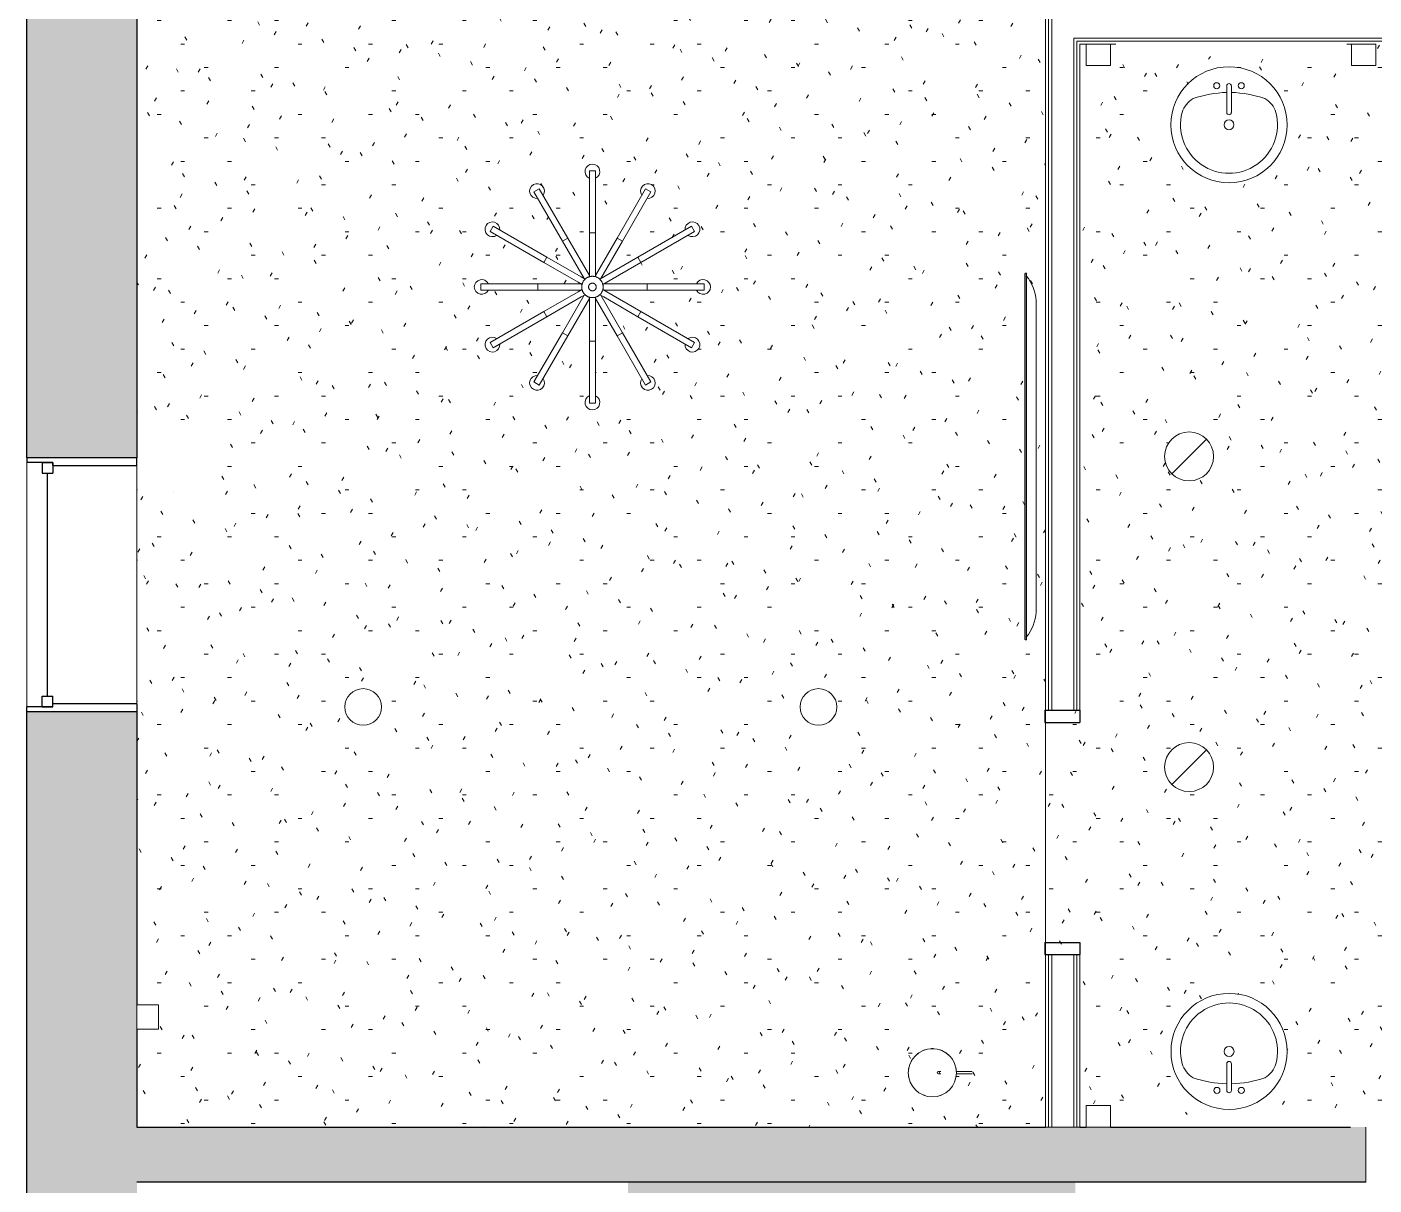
# Model space of a CAD drawing. Header units: inches. Extents: x -1041 to 1507, y -3558 to 870.
# Drawn here: x -1035.1 to -814.7, y -793.4 to -603.9 of the extents above; entities that cross this region are included whole.
import ezdxf

# ---------------------------------------------------------------- set-up
doc = ezdxf.new("R2010")
doc.units = ezdxf.units.IN
doc.header["$MEASUREMENT"] = 0
for name, color, linetype, lineweight in [('A-CLNG', 13, 'Continuous', 18), ('A-CLNG-PATT', 13, 'Continuous', 18), ('A-DOOR', 31, 'Continuous', 18), ('A-DOOR-FRAM', 31, 'Continuous', 30), ('A-GLAZ', 151, 'Continuous', 18), ('A-WALL', 113, 'Continuous', 18), ('A-WALL-PATT', 111, 'Continuous', 18), ('E-LITE-EQPM', 33, 'Continuous', 9), ('I-WALL', 2, 'Continuous', 18), ('P-SANR-FIXT', 6, 'Continuous', 9), ('Q-SPCQ', 91, 'Continuous', 9)]:
    doc.layers.add(name, color=color, linetype=linetype, lineweight=lineweight)
pattern_1 = [(0, (0, 0), (15.36, 3.84), [0.634, -10.886, 0.634, -10.886, -61.44]), (0, (0, 0), (15.36, 3.84), [-23.04, 0.634, -22.406, 0.634, -10.886, -26.88]), (0, (0, 0), (15.36, 3.84), [-57.6, 0.634, -7.046, 0.634, -18.566]), (120, (5.76, 1.92), (-11.005538, 11.38215), [0.634, -10.886, 0.634, -10.886, -61.44]), (120, (5.76, 1.92), (-11.005538, 11.38215), [-23.04, 0.634, -22.406, 0.634, -10.886, -26.88]), (120, (5.76, 1.92), (-11.005538, 11.38215), [-57.6, 0.634, -7.046, 0.634, -18.566]), (240, (7.68, 9.6), (-4.354462, -15.22215), [0.634, -10.886, 0.634, -10.886, -61.44]), (240, (7.68, 9.6), (-4.354462, -15.22215), [-23.04, 0.634, -22.406, 0.634, -10.886, -26.88]), (240, (7.68, 9.6), (-4.354462, -15.22215), [-57.6, 0.634, -7.046, 0.634, -18.566])]

# ---------------------------------------------------------------- blocks, each defined once
blk = doc.blocks.new('Double Hung - medium 5ft 3_51_2_-6826450-1st Floor RCP')
at = {"layer": 'A-GLAZ', "color": 8, "lineweight": 30}
for p, q in [((-20.75, 9), (-20, 9)), ((-20, 4.75), (-20, 9)), ((20, 4.75), (20, 9)), ((20.75, 9), (20, 9)), ((-20, 6.5), (-20, 4.75)), ((-20, 6.5), (-18.25, 6.5)), ((-20, 4.75), (-18.25, 4.75)), ((-20, 4.75), (-19.5, 4.75)), ((-19.5, -9), (-19.5, 4.75)), ((-18.25, 6.5), (-18.25, 4.75)), ((-18.25, 5.625), (18.25, 5.625)), ((18.25, 6.5), (18.25, 4.75)), ((20, 6.5), (18.25, 6.5)), ((20, 4.75), (18.25, 4.75)), ((19.5, 4.75), (20, 4.75)), ((19.5, 4.75), (19.5, -9)), ((20, 6.5), (20, 4.75)), ((-19.5, -9), (-20.75, -9)), ((19.5, -9), (20.75, -9))]:
    blk.add_line(p, q, dxfattribs=at)
blk = doc.blocks.new('Single Flush - D2 3_ X 8_-8252890-1st Floor RCP')
at = {"layer": 'A-DOOR-FRAM'}
for p, q in [((-20, -2.9375), (-20, 2.8125)), ((-20, 2.8125), (-18, 2.8125)), ((-18, -2.9375), (-18, 2.8125)), ((18.000004, -2.9375), (18.000004, 2.8125)), ((18.000004, 2.8125), (20.000004, 2.8125)), ((20.000004, -2.9375), (20.000004, 2.8125)), ((-20, -2.9375), (-18, -2.9375)), ((18.000004, -2.9375), (20.000004, -2.9375))]:
    blk.add_line(p, q, dxfattribs=at)
blk = doc.blocks.new('Sink Vanity-Round - 19_ x 19_-6996918-1st Floor RCP')
at = {"layer": 'P-SANR-FIXT'}
for p, q in [((3.43, -9.73), (3.43, -5.36)), ((4.18, -9.73), (4.18, -5.36))]:
    blk.add_line(p, q, dxfattribs=at)
for centre, radius, start, end in [((3.81, -3.35), 9.5, 90, 270), ((3.81, -3.35), 7.93, 345.3071, 194.6929), ((3.81, -3.35), 9.5, 270, 90), ((3.81, -3.35), 0.812, 0, 180), ((3.81, -3.35), 0.812, 180, 0), ((0.05, -4.11), 4.12, 197.8096, 239.2073), ((3.81, -5.36), 0.375, 0, 180), ((7.56, -4.11), 4.12, 300.7927, 342.1904), ((3.81, 9.17), 17.81, 250.7914, 268.7933), ((3.81, 9.17), 17.81, 271.2067, 289.2086), ((1.81, -9.73), 0.5, 0, 180), ((1.81, -9.73), 0.5, 180, 0), ((3.81, -9.73), 0.375, 180, 0), ((5.81, -9.73), 0.5, 0, 180), ((5.81, -9.73), 0.5, 180, 0)]:
    blk.add_arc(centre, radius, start, end, dxfattribs=at)
blk = doc.blocks.new('A-Flat_Screen_TV - OLED 65B6P 65_-V3-1st Floor RCP')
at = {"layer": 'Q-SPCQ'}
for p, q in [((29.94, 0.06), (-29.94, 0.06)), ((-29.94, 0.06), (-29.94, 0)), ((29.94, 0.06), (29.94, 0)), ((30, 0), (-30, 0)), ((-30, 0), (-30, -0.19)), ((-30, -0.19), (-29.94, -0.19)), ((-29.94, -0.19), (-29.56, -0.19)), ((-29.56, -0.19), (29.56, -0.19)), ((-25.5, -1.81), (25.5, -1.81)), ((29.56, -0.19), (29.94, -0.19)), ((29.94, -0.19), (30, -0.19)), ((30, 0), (30, -0.19))]:
    blk.add_line(p, q, dxfattribs=at)
for centre, start, end in [((-24.9, 5.58), 231.0344, 265.3628), ((24.9, 5.58), 274.6372, 308.9656)]:
    blk.add_arc(centre, 7.41, start, end, dxfattribs=at)
blk = doc.blocks.new('Lighting_Outside_Platek_flamingo-floor - 3050316_9W_LED_3000K_H1900mm_Floor-7814578-1st Floor RCP')
at = {"layer": 'E-LITE-EQPM'}
for p, q in [((10, 0.21), (10.41, 0.21)), ((12.92, 0.21), (15.52, 0.21)), ((10.41, -0.18), (10, -0.18)), ((15.52, -0.18), (12.93, -0.18))]:
    blk.add_line(p, q, dxfattribs=at)
for centre, radius, start, end in [((9.02, 0), 3.94, 0, 180), ((9.02, 0.01), 3.94, 125.4689, 132.7325), ((9.02, 0.01), 3.94, 107.1507, 114.7247), ((9.02, 0.01), 3.94, 90, 94.3998), ((9.02, 0.01), 3.94, 85.6002, 90), ((9.02, 0.01), 3.94, 65.2753, 72.8493), ((9.02, 0.01), 3.94, 47.2675, 54.5311), ((9.02, 0), 3.94, 180, 0), ((9.02, 0.01), 3.94, 167.8603, 173.5481), ((9.02, 0.01), 3.94, 147.2985, 151.6983), ((10, 0.01), 0.197, 0, 180), ((10, 0.01), 0.197, 180, 0), ((9.02, 0.01), 3.94, 28.3017, 32.7015), ((9.02, 0.01), 3.94, 6.4519, 12.1397), ((9.02, 0.01), 3.94, 186.839, 191.9063), ((9.02, 0.01), 3.94, 348.0937, 353.161), ((9.02, 0.01), 3.94, 228.6865, 232.178), ((9.02, 0.01), 3.94, 248.0156, 251.1967), ((9.02, 0.01), 3.94, 288.8033, 291.9844), ((9.02, 0.01), 3.94, 307.822, 311.3135)]:
    blk.add_arc(centre, radius, start, end, dxfattribs=at)
blk = doc.blocks.new('Iron_Chandelier_2145 - Hotel Room Chandelier-7349430-1st Floor RCP')
at = {"layer": 'E-LITE-EQPM'}
for p, q in [((-0.5, 19.02), (-0.5, 8.88)), ((0.5, 19.02), (-0.5, 19.02)), ((0.5, 8.88), (0.5, 19.02)), ((-8.69, 16.05), (-9.56, 15.55)), ((-9.56, 15.55), (-4.9, 7.49)), ((-4.04, 7.99), (-8.69, 16.05)), ((8.69, 16.05), (4.04, 7.99)), ((4.9, 7.49), (9.56, 15.55)), ((8.69, 16.05), (9.56, 15.55)), ((-16.72, 9.08), (-16.22, 9.94)), ((-16.72, 9.08), (-7.94, 4)), ((-7.44, 4.87), (-16.22, 9.94)), ((-0.5, 8.88), (-0.5, 2.41)), ((0.5, 8.88), (-0.5, 8.88)), ((0.5, 2.41), (0.5, 8.88)), ((16.22, 9.94), (7.44, 4.87)), ((7.94, 4), (16.72, 9.08)), ((16.22, 9.94), (16.72, 9.08)), ((-4.04, 7.99), (-4.9, 7.49)), ((-4.9, 7.49), (-1.36, 1.36)), ((-0.5, 1.86), (-4.04, 7.99)), ((4.04, 7.99), (0.5, 1.86)), ((1.36, 1.36), (4.9, 7.49)), ((4.04, 7.99), (4.9, 7.49)), ((-7.94, 4), (-7.44, 4.87)), ((-1.84, 1.64), (-7.44, 4.87)), ((7.44, 4.87), (1.84, 1.64)), ((7.44, 4.87), (7.94, 4)), ((-7.94, 4), (-2.34, 0.77)), ((-0.5, 2.41), (-0.5, 1.66)), ((0.5, 1.67), (0.5, 2.41)), ((2.34, 0.77), (7.94, 4)), ((-8.94, 0.5), (-18.25, 0.5)), ((-18.25, 0.5), (-18.25, -0.5)), ((-1.86, 0.5), (-8.94, 0.5)), ((-8.94, 0.5), (-8.94, -0.5)), ((-2.34, 0.77), (-1.69, 0.4)), ((-1.2, 1.27), (-1.84, 1.64)), ((1.84, 1.64), (1.19, 1.26)), ((1.69, 0.4), (2.34, 0.77)), ((8.94, 0.5), (1.86, 0.5)), ((18.25, 0.5), (8.94, 0.5)), ((8.94, 0.5), (8.94, -0.5)), ((18.25, 0.5), (18.25, -0.5)), ((-18.25, -0.5), (-8.94, -0.5)), ((-8.94, -0.5), (-1.86, -0.5)), ((-2.34, -0.77), (-7.94, -4)), ((-7.44, -4.87), (-1.84, -1.64)), ((-1.36, -1.36), (-4.9, -7.49)), ((-4.04, -7.99), (-0.5, -1.86)), ((-1.69, -0.4), (-2.34, -0.77)), ((-1.84, -1.64), (-1.19, -1.26)), ((-0.5, -1.67), (-0.5, -2.41)), ((0.5, -2.41), (0.5, -1.66)), ((0.5, -1.86), (4.04, -7.99)), ((1.2, -1.27), (1.84, -1.64)), ((4.9, -7.49), (1.36, -1.36)), ((2.34, -0.77), (1.69, -0.4)), ((1.84, -1.64), (7.44, -4.87)), ((1.86, -0.5), (8.94, -0.5)), ((7.94, -4), (2.34, -0.77)), ((8.94, -0.5), (18.25, -0.5)), ((-7.94, -4), (-16.72, -9.08)), ((-7.94, -4), (-7.44, -4.87)), ((-0.5, -2.41), (-0.5, -8.88)), ((0.5, -8.88), (0.5, -2.41)), ((7.44, -4.87), (7.94, -4)), ((16.72, -9.08), (7.94, -4)), ((-16.22, -9.94), (-7.44, -4.87)), ((7.44, -4.87), (16.22, -9.94)), ((-4.9, -7.49), (-9.56, -15.55)), ((-8.69, -16.05), (-4.04, -7.99)), ((-4.04, -7.99), (-4.9, -7.49)), ((4.04, -7.99), (4.9, -7.49)), ((4.04, -7.99), (8.69, -16.05)), ((9.56, -15.55), (4.9, -7.49)), ((-16.72, -9.08), (-16.22, -9.94)), ((-0.5, -8.88), (-0.5, -19.02)), ((0.5, -8.88), (-0.5, -8.88)), ((0.5, -19.02), (0.5, -8.88)), ((16.22, -9.94), (16.72, -9.08)), ((-8.69, -16.05), (-9.56, -15.55)), ((8.69, -16.05), (9.56, -15.55)), ((0.5, -19.02), (-0.5, -19.02))]:
    blk.add_line(p, q, dxfattribs=at)
at = {"layer": 'E-LITE-EQPM', "flags": 128}
for points in [[(-1.75, 0), (-1.75, 0.07), (-1.75, 0.14), (-1.74, 0.21), (-1.73, 0.28), (-1.72, 0.35), (-1.7, 0.42), (-1.68, 0.48), (-1.66, 0.55), (-1.64, 0.62), (-1.61, 0.68), (-1.59, 0.75), (-1.56, 0.81), (-1.52, 0.87), (-1.49, 0.93), (-1.45, 0.99), (-1.41, 1.05), (-1.36, 1.1), (-1.32, 1.16), (-1.27, 1.21), (-1.22, 1.26), (-1.17, 1.31), (-1.12, 1.35), (-1.06, 1.39), (-1.01, 1.44), (-0.95, 1.48), (-0.89, 1.51), (-0.83, 1.55), (-0.76, 1.58), (-0.7, 1.61), (-0.64, 1.63), (-0.57, 1.66), (-0.5, 1.68), (-0.44, 1.7), (-0.37, 1.71), (-0.3, 1.73), (-0.23, 1.74), (-0.16, 1.75), (-0.09, 1.75), (-0.02, 1.75), (0.05, 1.75), (0.12, 1.75), (0.19, 1.74), (0.26, 1.73), (0.33, 1.72), (0.4, 1.71), (0.47, 1.69), (0.53, 1.67), (0.6, 1.65), (0.67, 1.62), (0.73, 1.59), (0.79, 1.56), (0.85, 1.53), (0.92, 1.5), (0.97, 1.46), (1.03, 1.42), (1.09, 1.38), (1.14, 1.33), (1.19, 1.28), (1.24, 1.23), (1.29, 1.18), (1.34, 1.13), (1.38, 1.08), (1.43, 1.02), (1.46, 0.96), (1.5, 0.9), (1.54, 0.84), (1.57, 0.78), (1.6, 0.72), (1.63, 0.65), (1.65, 0.59), (1.67, 0.52), (1.69, 0.45), (1.71, 0.39), (1.72, 0.32), (1.74, 0.25), (1.74, 0.18), (1.75, 0.11), (1.75, 0.04), (1.75, 0)], [(-0.63, 0), (-0.63, 0.03), (-0.63, 0.05), (-0.62, 0.08), (-0.62, 0.1), (-0.62, 0.12), (-0.61, 0.15), (-0.6, 0.17), (-0.6, 0.2), (-0.59, 0.22), (-0.58, 0.24), (-0.57, 0.27), (-0.56, 0.29), (-0.55, 0.31), (-0.53, 0.33), (-0.52, 0.35), (-0.5, 0.38), (-0.49, 0.39), (-0.47, 0.41), (-0.46, 0.43), (-0.44, 0.45), (-0.42, 0.47), (-0.4, 0.48), (-0.38, 0.5), (-0.36, 0.51), (-0.34, 0.53), (-0.32, 0.54), (-0.3, 0.55), (-0.27, 0.57), (-0.25, 0.58), (-0.23, 0.59), (-0.2, 0.59), (-0.18, 0.6), (-0.16, 0.61), (-0.13, 0.61), (-0.11, 0.62), (-0.08, 0.62), (-0.06, 0.63), (-0.03, 0.63), (-0.01, 0.63), (0.02, 0.63), (0.04, 0.63), (0.07, 0.62), (0.09, 0.62), (0.12, 0.62), (0.14, 0.61), (0.17, 0.61), (0.19, 0.6), (0.21, 0.59), (0.24, 0.58), (0.26, 0.57), (0.28, 0.56), (0.31, 0.55), (0.33, 0.54), (0.35, 0.52), (0.37, 0.51), (0.39, 0.49), (0.41, 0.48), (0.43, 0.46), (0.45, 0.44), (0.46, 0.42), (0.48, 0.41), (0.5, 0.39), (0.51, 0.37), (0.52, 0.35), (0.54, 0.32), (0.55, 0.3), (0.56, 0.28), (0.57, 0.26), (0.58, 0.23), (0.59, 0.21), (0.6, 0.19), (0.61, 0.16), (0.61, 0.14), (0.62, 0.11), (0.62, 0.09), (0.62, 0.06), (0.63, 0.04), (0.63, 0.01), (0.63, 0)], [(1.75, 0), (1.75, -0.07), (1.75, -0.14), (1.74, -0.21), (1.73, -0.28), (1.72, -0.35), (1.7, -0.42), (1.68, -0.48), (1.66, -0.55), (1.64, -0.62), (1.61, -0.68), (1.59, -0.75), (1.56, -0.81), (1.52, -0.87), (1.49, -0.93), (1.45, -0.99), (1.41, -1.05), (1.36, -1.1), (1.32, -1.16), (1.27, -1.21), (1.22, -1.26), (1.17, -1.31), (1.12, -1.35), (1.06, -1.39), (1.01, -1.44), (0.95, -1.48), (0.89, -1.51), (0.83, -1.55), (0.76, -1.58), (0.7, -1.61), (0.64, -1.63), (0.57, -1.66), (0.5, -1.68), (0.44, -1.7), (0.37, -1.71), (0.3, -1.73), (0.23, -1.74), (0.16, -1.75), (0.09, -1.75), (0.02, -1.75), (-0.05, -1.75), (-0.12, -1.75), (-0.19, -1.74), (-0.26, -1.73), (-0.33, -1.72), (-0.4, -1.71), (-0.47, -1.69), (-0.53, -1.67), (-0.6, -1.65), (-0.67, -1.62), (-0.73, -1.59), (-0.79, -1.56), (-0.85, -1.53), (-0.92, -1.5), (-0.97, -1.46), (-1.03, -1.42), (-1.09, -1.38), (-1.14, -1.33), (-1.19, -1.28), (-1.24, -1.23), (-1.29, -1.18), (-1.34, -1.13), (-1.38, -1.08), (-1.43, -1.02), (-1.46, -0.96), (-1.5, -0.9), (-1.54, -0.84), (-1.57, -0.78), (-1.6, -0.72), (-1.63, -0.65), (-1.65, -0.59), (-1.67, -0.52), (-1.69, -0.45), (-1.71, -0.39), (-1.72, -0.32), (-1.74, -0.25), (-1.74, -0.18), (-1.75, -0.11), (-1.75, -0.04), (-1.75, 0)], [(0.63, 0), (0.63, -0.03), (0.63, -0.05), (0.62, -0.08), (0.62, -0.1), (0.62, -0.12), (0.61, -0.15), (0.6, -0.17), (0.6, -0.2), (0.59, -0.22), (0.58, -0.24), (0.57, -0.27), (0.56, -0.29), (0.55, -0.31), (0.53, -0.33), (0.52, -0.35), (0.5, -0.38), (0.49, -0.39), (0.47, -0.41), (0.46, -0.43), (0.44, -0.45), (0.42, -0.47), (0.4, -0.48), (0.38, -0.5), (0.36, -0.51), (0.34, -0.53), (0.32, -0.54), (0.3, -0.55), (0.27, -0.57), (0.25, -0.58), (0.23, -0.59), (0.2, -0.59), (0.18, -0.6), (0.16, -0.61), (0.13, -0.61), (0.11, -0.62), (0.08, -0.62), (0.06, -0.63), (0.03, -0.63), (0.01, -0.63), (-0.02, -0.63), (-0.04, -0.63), (-0.07, -0.62), (-0.09, -0.62), (-0.12, -0.62), (-0.14, -0.61), (-0.17, -0.61), (-0.19, -0.6), (-0.21, -0.59), (-0.24, -0.58), (-0.26, -0.57), (-0.28, -0.56), (-0.31, -0.55), (-0.33, -0.54), (-0.35, -0.52), (-0.37, -0.51), (-0.39, -0.49), (-0.41, -0.48), (-0.43, -0.46), (-0.45, -0.44), (-0.46, -0.42), (-0.48, -0.41), (-0.5, -0.39), (-0.51, -0.37), (-0.52, -0.35), (-0.54, -0.32), (-0.55, -0.3), (-0.56, -0.28), (-0.57, -0.26), (-0.58, -0.23), (-0.59, -0.21), (-0.6, -0.19), (-0.61, -0.16), (-0.61, -0.14), (-0.62, -0.11), (-0.62, -0.09), (-0.62, -0.06), (-0.63, -0.04), (-0.63, -0.01), (-0.63, 0)]]:
    blk.add_lwpolyline(points, dxfattribs=at)
at = {"layer": 'E-LITE-EQPM'}
for centre, start, end in [((0, 18.89), 90, 244.637), ((0, 18.89), 295.363, 90), ((-9.06, 15.7), 120, 274.637), ((-9.06, 15.7), 325.363, 120), ((9.06, 15.7), 60, 214.637), ((9.06, 15.7), 265.363, 60), ((-16.36, 9.44), 150, 304.637), ((-16.36, 9.44), 355.363, 150), ((16.36, 9.44), 30, 184.637), ((16.36, 9.44), 235.363, 30), ((-18.12, 0), 25.363, 180), ((-18.12, 0), 180, 334.637), ((18.12, 0), 0, 154.637), ((18.12, 0), 205.363, 0), ((-16.36, -9.44), 55.363, 210), ((16.36, -9.44), 330, 124.637), ((-16.36, -9.44), 210, 4.637), ((16.36, -9.44), 175.363, 330), ((-9.06, -15.7), 85.363, 240), ((-9.06, -15.7), 240, 34.637), ((9.06, -15.7), 145.363, 300), ((9.06, -15.7), 300, 94.637), ((0, -18.89), 115.363, 270), ((0, -18.89), 270, 64.637)]:
    blk.add_arc(centre, 1.21, start, end, dxfattribs=at)
blk = doc.blocks.new('Sconce Light - Sphere - Bedside Sconce-8114773-1st Floor RCP')
at = {"layer": 'E-LITE-EQPM'}
for p, q in [((0, 12.5), (-2, 12.5)), ((-2, 12.5), (-2, 9)), ((2, 12.5), (0, 12.5)), ((2, 12.5), (2, 9)), ((-2, 9), (0, 9)), ((0, 9), (2, 9))]:
    blk.add_line(p, q, dxfattribs=at)
blk = doc.blocks.new('L-Recessed Circular - Downlight - 8_ -  BATHROOM-7346402-1st Floor RCP')
at = {"layer": 'E-LITE-EQPM'}
for q in [(2.83, 2.83), (-2.83, -2.83)]:
    blk.add_line((0, 0), q, dxfattribs=at)
for start, end in [(360, 180), (180, 360)]:
    blk.add_arc((0, 0), 4, start, end, dxfattribs=at)
blk = doc.blocks.new('Sconce Light - Sphere - 60W - 120V-7960182-1st Floor RCP')
at = {"layer": 'E-LITE-EQPM'}
for p, q in [((0, 6.3125), (-2, 6.3125)), ((-2, 6.3125), (-2, 2.8125)), ((2, 6.3125), (0, 6.3125)), ((2, 6.3125), (2, 2.8125)), ((-2, 2.8125), (0, 2.8125)), ((0, 2.8125), (2, 2.8125))]:
    blk.add_line(p, q, dxfattribs=at)
blk = doc.blocks.new('Sconce Light - Sphere - 60W - 120V-7960197-1st Floor RCP')
at = {"layer": 'E-LITE-EQPM'}
for p, q in [((0, 8), (-2, 8)), ((-2, 8), (-2, 4.5)), ((2, 8), (0, 8)), ((2, 8), (2, 4.5)), ((-2, 4.5), (0, 4.5)), ((0, 4.5), (2, 4.5))]:
    blk.add_line(p, q, dxfattribs=at)

msp = doc.modelspace()

# ---------------------------------------------------------------- hatches: boundary and pattern name
at = {"layer": 'A-CLNG-PATT'}
h = msp.add_hatch(dxfattribs=at)
h.set_pattern_fill('FP_3', color=256, style=0, pattern_type=2)
h.set_pattern_definition(pattern_1)
h.paths.add_polyline_path([(-868.44, -783.93), (-868.44, -601.09), (-886.39, -601.09), (-886.39, -508.99), (-1017.06, -508.99), (-1017.06, -585.19), (-1013.56, -585.19), (-1013.56, -589.19), (-1017.06, -589.19), (-1017.06, -763.93), (-1013.56, -763.93), (-1013.56, -767.93), (-1017.06, -767.93), (-1017.06, -783.93), (-881.52, -783.93)], flags=0)
h.paths.add_polyline_path([(-886.96, -778.98), (-887.98, -778.85), (-888.93, -778.45), (-889.74, -777.83), (-890.37, -777.01), (-890.76, -776.06), (-890.79, -775.84), (-890.84, -775.72), (-890.84, -775.5), (-890.89, -775.05), (-890.84, -774.59), (-890.84, -774.35), (-890.79, -774.21), (-890.76, -774.03), (-890.37, -773.06), (-890.25, -772.92), (-889.74, -772.26), (-889.61, -772.16), (-889.49, -772.02), (-889.22, -771.86), (-888.93, -771.64), (-888.58, -771.49), (-888.3, -771.33), (-888.11, -771.3), (-887.98, -771.24), (-886.88, -771.11), (-886.66, -771.15), (-885.94, -771.24), (-885.8, -771.3), (-885.61, -771.33), (-885.33, -771.49), (-884.99, -771.64), (-884.7, -771.86), (-884.43, -772.02), (-884.31, -772.16), (-884.17, -772.26), (-883.55, -773.06), (-883.51, -773.17), (-883.16, -774.03), (-883.13, -774.21), (-883.08, -774.35), (-883.08, -774.59), (-883.05, -774.84), (-880.85, -774.84), (-880.76, -774.89), (-880.71, -774.98), (-880.71, -775.08), (-880.76, -775.17), (-880.85, -775.22), (-880.9, -775.23), (-883.05, -775.23), (-883.08, -775.51), (-883.08, -775.72), (-883.13, -775.84), (-883.16, -776.06), (-883.55, -777.01), (-884.17, -777.83), (-884.99, -778.45), (-885.94, -778.85), (-886.86, -778.97)], flags=0)
h.paths.add_polyline_path([(-905.59, -718.19), (-906.37, -718.09), (-907.09, -717.79), (-907.71, -717.31), (-908.19, -716.69), (-908.49, -715.97), (-908.59, -715.19), (-908.49, -714.42), (-908.19, -713.69), (-907.71, -713.07), (-907.09, -712.59), (-906.37, -712.29), (-905.59, -712.19), (-904.82, -712.29), (-904.09, -712.59), (-903.47, -713.07), (-902.99, -713.69), (-902.7, -714.42), (-902.59, -715.19), (-902.7, -715.97), (-902.99, -716.69), (-903.47, -717.31), (-904.09, -717.79), (-904.82, -718.09)], flags=0)
h.paths.add_polyline_path([(-980.06, -718.19), (-980.84, -718.09), (-981.56, -717.79), (-982.18, -717.31), (-982.66, -716.69), (-982.96, -715.97), (-983.06, -715.19), (-982.96, -714.42), (-982.66, -713.69), (-982.18, -713.07), (-981.56, -712.59), (-980.84, -712.29), (-980.06, -712.19), (-979.29, -712.29), (-978.56, -712.59), (-977.94, -713.07), (-977.46, -713.69), (-977.16, -714.42), (-977.06, -715.19), (-977.16, -715.97), (-977.46, -716.69), (-977.94, -717.31), (-978.56, -717.79), (-979.29, -718.09)], flags=0)
h.paths.add_polyline_path([(-871.77, -704.19), (-871.77, -704.12), (-871.83, -704.12), (-871.83, -644.25), (-871.77, -644.25), (-871.77, -644.19), (-871.58, -644.19), (-871.58, -644.62), (-870.77, -645.86), (-870.22, -647.23), (-869.95, -648.69), (-869.95, -699.69), (-870.22, -701.14), (-870.77, -702.51), (-871.58, -703.75), (-871.58, -704.19)], flags=0)
h.paths.add_polyline_path([(-1014.57, -679.86), (-1014.57, -668.83), (-1003.55, -668.83), (-1003.55, -679.86)], flags=0)
h.paths.add_polyline_path([(-942.56, -666.55), (-943.27, -666.32), (-943.71, -665.72), (-943.71, -664.97), (-943.27, -664.37), (-943.06, -664.3), (-943.06, -648.32), (-950.67, -661.5), (-950.52, -661.66), (-950.46, -662.43), (-950.82, -663.05), (-951.5, -663.36), (-952.23, -663.2), (-952.73, -662.65), (-952.79, -661.87), (-952.43, -661.26), (-951.75, -660.95), (-951.53, -661), (-943.93, -647.82), (-957.76, -655.81), (-957.72, -656.03), (-958.02, -656.71), (-958.67, -657.08), (-959.41, -657), (-959.96, -656.5), (-960.12, -655.77), (-959.81, -655.09), (-959.17, -654.72), (-958.43, -654.8), (-958.26, -654.95), (-944.43, -646.96), (-959.64, -646.96), (-959.71, -647.17), (-960.31, -647.61), (-961.06, -647.61), (-961.66, -647.17), (-961.89, -646.46), (-961.66, -645.75), (-961.06, -645.31), (-960.31, -645.31), (-959.71, -645.75), (-959.64, -645.96), (-944.43, -645.96), (-958.28, -637.98), (-958.43, -638.12), (-959.2, -638.18), (-959.81, -637.82), (-960.12, -637.14), (-959.96, -636.41), (-959.41, -635.91), (-958.64, -635.85), (-958.02, -636.21), (-957.72, -636.89), (-957.76, -637.1), (-943.93, -645.09), (-951.53, -631.92), (-951.75, -631.96), (-952.43, -631.66), (-952.81, -631.01), (-952.73, -630.27), (-952.23, -629.72), (-951.5, -629.56), (-950.82, -629.86), (-950.44, -630.51), (-950.52, -631.25), (-950.67, -631.42), (-943.06, -644.59), (-943.06, -628.62), (-943.27, -628.55), (-943.71, -627.93), (-943.71, -627.2), (-943.27, -626.6), (-942.56, -626.37), (-941.85, -626.6), (-941.41, -627.2), (-941.41, -627.95), (-941.85, -628.55), (-942.06, -628.62), (-942.06, -644.59), (-934.45, -631.42), (-934.6, -631.25), (-934.66, -630.48), (-934.31, -629.86), (-933.63, -629.56), (-932.9, -629.72), (-932.4, -630.27), (-932.33, -631.04), (-932.69, -631.66), (-933.37, -631.96), (-933.59, -631.92), (-941.2, -645.09), (-927.36, -637.1), (-927.41, -636.89), (-927.1, -636.21), (-926.46, -635.83), (-925.72, -635.91), (-925.16, -636.41), (-925.01, -637.14), (-925.31, -637.82), (-925.96, -638.2), (-926.7, -638.12), (-926.86, -637.97), (-940.7, -645.96), (-925.48, -645.96), (-925.41, -645.75), (-924.81, -645.31), (-924.06, -645.31), (-923.46, -645.75), (-923.23, -646.46), (-923.46, -647.17), (-924.06, -647.61), (-924.83, -647.59), (-925.41, -647.17), (-925.48, -646.96), (-940.7, -646.96), (-926.85, -654.93), (-926.7, -654.8), (-925.93, -654.74), (-925.31, -655.09), (-925.01, -655.77), (-925.16, -656.5), (-925.72, -657), (-926.49, -657.07), (-927.1, -656.71), (-927.41, -656.03), (-927.36, -655.81), (-941.2, -647.82), (-933.59, -661), (-933.37, -660.95), (-932.69, -661.26), (-932.32, -661.9), (-932.4, -662.65), (-932.9, -663.2), (-933.63, -663.36), (-934.31, -663.05), (-934.68, -662.41), (-934.6, -661.66), (-934.45, -661.5), (-942.06, -648.32), (-942.06, -664.3), (-941.85, -664.37), (-941.41, -664.97), (-941.41, -665.72), (-941.85, -666.32), (-942.48, -666.53)], flags=0)
h.paths.add_polyline_path([(-905.59, -581.09), (-906.37, -580.99), (-907.09, -580.69), (-907.71, -580.22), (-908.19, -579.59), (-908.49, -578.87), (-908.59, -578.09), (-908.49, -577.32), (-908.19, -576.59), (-907.71, -575.97), (-907.09, -575.5), (-906.37, -575.2), (-905.59, -575.09), (-904.82, -575.2), (-904.09, -575.5), (-903.47, -575.97), (-902.99, -576.59), (-902.7, -577.32), (-902.59, -578.09), (-902.7, -578.87), (-902.99, -579.59), (-903.47, -580.22), (-904.09, -580.69), (-904.82, -580.99)], flags=0)
h.paths.add_polyline_path([(-980.06, -581.09), (-980.84, -580.99), (-981.56, -580.69), (-982.18, -580.22), (-982.66, -579.59), (-982.96, -578.87), (-983.06, -578.09), (-982.96, -577.32), (-982.66, -576.59), (-982.18, -575.97), (-981.56, -575.5), (-980.84, -575.2), (-980.06, -575.09), (-979.29, -575.2), (-978.56, -575.5), (-977.94, -575.97), (-977.46, -576.59), (-977.16, -577.32), (-977.06, -578.09), (-977.16, -578.87), (-977.46, -579.59), (-977.94, -580.22), (-978.56, -580.69), (-979.29, -580.99)], flags=0)
h.paths.add_polyline_path([(-998.57, -526.38), (-998.57, -515.35), (-987.55, -515.35), (-987.55, -526.38)], flags=0)
h = msp.add_hatch(dxfattribs=at)
h.set_pattern_fill('FP_3', color=256, style=0, pattern_type=2)
h.set_pattern_definition(pattern_1)
h.paths.add_polyline_path([(-778.46, -783.93), (-772.04, -783.93), (-772.04, -674.19), (-813.42, -674.19), (-813.42, -606.72), (-814.42, -606.72), (-814.42, -610.22), (-818.42, -610.22), (-818.42, -606.72), (-819.18, -606.72), (-819.18, -608.72), (-856.94, -608.72), (-856.94, -606.72), (-857.81, -606.72), (-857.81, -610.22), (-861.81, -610.22), (-861.81, -606.72), (-862.81, -606.72), (-862.81, -715.72), (-868.44, -715.72), (-868.44, -755.72), (-862.81, -755.72), (-862.81, -783.93), (-861.81, -783.93), (-861.81, -780.43), (-857.81, -780.43), (-857.81, -783.93), (-818.54, -783.93), (-818.54, -780.43), (-814.54, -780.43), (-814.54, -783.93), (-813.29, -783.93), (-813.29, -710.19), (-812.29, -710.19), (-812.29, -783.93), (-808.36, -783.93)], flags=0)
h.paths.add_polyline_path([(-857.13, -783.9), (-857.14, -783.9), (-857.13, -781.9), (-819.31, -781.9), (-819.31, -783.9)], flags=0)
h.paths.add_polyline_path([(-838.43, -781.06), (-840.54, -780.83), (-842.55, -780.12), (-844.35, -778.99), (-845.85, -777.49), (-846.99, -775.69), (-847.69, -773.68), (-847.93, -771.56), (-847.69, -769.45), (-846.99, -767.44), (-845.85, -765.64), (-844.35, -764.14), (-842.55, -763.01), (-840.54, -762.3), (-838.43, -762.06), (-836.31, -762.3), (-834.31, -763.01), (-832.5, -764.14), (-831, -765.64), (-829.87, -767.44), (-829.17, -769.45), (-828.93, -771.56), (-829.17, -773.68), (-829.87, -775.69), (-831, -777.49), (-832.5, -778.99), (-834.31, -780.12), (-836.31, -780.83)], flags=0)
h.paths.add_polyline_path([(-844.96, -729.03), (-846, -728.89), (-846.96, -728.49), (-847.79, -727.86), (-848.43, -727.03), (-848.83, -726.07), (-848.96, -725.03), (-848.83, -723.99), (-848.43, -723.03), (-847.79, -722.2), (-846.96, -721.57), (-846, -721.17), (-844.96, -721.03), (-843.93, -721.17), (-842.96, -721.57), (-842.13, -722.2), (-841.5, -723.03), (-841.1, -723.99), (-840.96, -725.03), (-841.1, -726.07), (-841.5, -727.03), (-842.13, -727.86), (-842.96, -728.49), (-843.93, -728.89)], flags=0)
h.paths.add_polyline_path([(-844.96, -678.19), (-846, -678.05), (-846.96, -677.65), (-847.79, -677.01), (-848.43, -676.19), (-848.83, -675.22), (-848.96, -674.19), (-848.83, -673.15), (-848.43, -672.19), (-847.79, -671.36), (-846.96, -670.72), (-846, -670.32), (-844.96, -670.19), (-843.93, -670.32), (-842.96, -670.72), (-842.13, -671.36), (-841.5, -672.19), (-841.1, -673.15), (-840.96, -674.19), (-841.1, -675.22), (-841.5, -676.19), (-842.13, -677.01), (-842.96, -677.65), (-843.93, -678.05)], flags=0)
h.paths.add_polyline_path([(-778.17, -674.81), (-813.67, -674.81), (-813.67, -674.44), (-778.17, -674.44)], flags=0)
h.paths.add_polyline_path([(-838.43, -629.42), (-840.54, -629.18), (-842.55, -628.48), (-844.35, -627.35), (-845.85, -625.84), (-846.99, -624.04), (-847.69, -622.03), (-847.93, -619.92), (-847.69, -617.81), (-846.99, -615.8), (-845.85, -614), (-844.35, -612.49), (-842.55, -611.36), (-840.54, -610.66), (-838.43, -610.42), (-836.31, -610.66), (-834.31, -611.36), (-832.5, -612.49), (-831, -614), (-829.87, -615.8), (-829.17, -617.81), (-828.93, -619.92), (-829.17, -622.03), (-829.87, -624.04), (-831, -625.84), (-832.5, -627.35), (-834.31, -628.48), (-836.31, -629.18)], flags=0)
at = {"layer": 'A-WALL-PATT', "lineweight": 9}
h = msp.add_hatch(color=7, dxfattribs=at)
h.paths.add_polyline_path([(-1027.84, -1284.19), (-1017.06, -1284.19), (-1017.06, -1208.44), (-1020.69, -1208.44), (-1020.69, -1196.94), (-1017.06, -1196.94), (-1017.06, -1161.23), (-1035.06, -1161.23), (-1035.06, -1284.19)], flags=0)
h.paths.add_polyline_path([(-1017.06, -1119.73), (-1017.06, -1003.94), (-1035.06, -1003.94), (-1035.06, -1119.73), (-1027.84, -1119.73)], flags=0)
h.paths.add_polyline_path([(-1017.06, -962.44), (-1017.06, -859.94), (-1035.06, -859.94), (-1035.06, -962.44)], flags=0)
h.paths.add_polyline_path([(-1017.06, -818.44), (-1017.06, -715.94), (-1035.06, -715.94), (-1035.06, -818.44)], flags=0)
h.paths.add_polyline_path([(-1035.06, -674.44), (-1017.06, -674.44), (-1017.06, -567.94), (-1035.06, -567.94), (-1035.06, -666.9)], flags=0)
h.paths.add_polyline_path([(-1035.06, -534.44), (-1017.06, -534.44), (-1017.06, -425.69), (-1035.06, -425.69), (-1035.06, -511.01)], flags=0)
h.paths.add_polyline_path([(-1035.06, -388.69), (-1017.06, -388.69), (-1017.06, -275.19), (-1035.06, -275.19), (-1035.06, -355.12)], flags=0)
h.paths.add_polyline_path([(-1035.06, -239.19), (-1017.06, -239.19), (-1017.06, -119.5), (-1035.06, -119.5), (-1035.06, -199.23)], flags=0)
h.paths.add_polyline_path([(-1035.06, -83.5), (-1017.06, -83.5), (-1017.06, 16.25), (-1035.06, 16.25), (-1035.06, -43.34)], flags=0)
h = msp.add_hatch(color=7, dxfattribs=at)
h.paths.add_polyline_path([(-776.04, -792.93), (-772.04, -792.93), (-772.04, -783.93), (-776.04, -783.93)], flags=0)
h.paths.add_polyline_path([(-857.13, -792.93), (-816.04, -792.93), (-816.04, -783.93), (-1017.06, -783.93), (-1017.06, -792.93), (-859.81, -792.93)], flags=0)
msp.add_hatch(color=7, dxfattribs=at).paths.add_polyline_path([(-863.57, -796.43), (-863.57, -787.43), (-936.75, -787.43), (-936.75, -796.43), (-881.52, -796.43)], flags=0)

# ---------------------------------------------------------------- linework, layer by layer
at = {"layer": 'A-CLNG'}
msp.add_line((-868.44, -755.72), (-868.44, -715.72), dxfattribs=at)
for centre, radius, start, end in [((-844.96, -674.19), 4, 0, 180), ((-844.96, -674.19), 4, 180, 0), ((-980.06, -715.19), 3, 0, 180), ((-905.59, -715.19), 3, 0, 180), ((-980.06, -715.19), 3, 180, 0), ((-905.59, -715.19), 3, 180, 0), ((-844.96, -725.03), 4, 0, 180), ((-844.96, -725.03), 4, 180, 0)]:
    msp.add_arc(centre, radius, start, end, dxfattribs=at)
at = {"layer": 'A-WALL', "color": 8, "lineweight": 30}
for p, q in [((-1035.06, -674.44), (-1035.06, -567.94)), ((-1017.06, -589.19), (-1017.06, -674.44)), ((-1017.06, -674.44), (-1035.06, -674.44)), ((-1035.06, -818.44), (-1035.06, -715.94)), ((-1035.06, -715.94), (-1017.06, -715.94)), ((-1017.06, -715.94), (-1017.06, -763.93)), ((-1017.06, -767.93), (-1017.06, -783.93)), ((-1017.06, -783.93), (-868.44, -783.93)), ((-862.81, -783.93), (-861.81, -783.93)), ((-857.81, -783.93), (-818.54, -783.93)), ((-816.04, -792.93), (-1017.06, -792.93))]:
    msp.add_line(p, q, dxfattribs=at)
at = {"layer": 'A-WALL'}
for p, q in [((-867.94, -601.59), (-867.94, -715.72)), ((-867.44, -602.09), (-867.44, -715.72)), ((-863.81, -605.72), (-812.42, -605.72)), ((-863.81, -605.72), (-863.81, -715.72)), ((-863.31, -606.22), (-812.92, -606.22)), ((-863.31, -606.22), (-863.31, -715.72)), ((-867.94, -755.72), (-867.94, -783.93)), ((-867.44, -755.72), (-867.44, -783.93)), ((-863.81, -755.72), (-863.81, -783.93)), ((-863.31, -755.72), (-863.31, -783.93)), ((-862.81, -783.93), (-868.44, -783.93))]:
    msp.add_line(p, q, dxfattribs=at)
at = {"layer": 'A-WALL', "lineweight": 9}
for p, q in [((-1035.06, -674.44), (-1035.06, -715.94)), ((-1017.06, -715.94), (-1017.06, -674.44)), ((-816.04, -783.93), (-816.04, -792.93))]:
    msp.add_line(p, q, dxfattribs=at)
at = {"layer": 'I-WALL'}
for p, q in [((-868.44, -715.72), (-868.44, -601.09)), ((-861.81, -606.72), (-862.81, -606.72)), ((-862.81, -606.72), (-862.81, -715.72)), ((-856.94, -606.72), (-857.81, -606.72)), ((-818.42, -606.72), (-819.18, -606.72)), ((-862.81, -715.72), (-868.44, -715.72)), ((-868.44, -783.93), (-868.44, -755.72)), ((-868.44, -755.72), (-862.81, -755.72)), ((-862.81, -755.72), (-862.81, -783.93))]:
    msp.add_line(p, q, dxfattribs=at)

# ---------------------------------------------------------------- block references
at = {"layer": 'A-DOOR', "rotation": 270.0000000000012}
msp.add_blockref('Single Flush - D2 3_ X 8_-8252890-1st Floor RCP', (-865.62, -735.72), dxfattribs=at)
at = {"layer": 'A-GLAZ', "rotation": 89.99999999999991}
msp.add_blockref('Double Hung - medium 5ft 3_51_2_-6826450-1st Floor RCP', (-1026.06, -695.19), dxfattribs=at)
at = {"layer": 'E-LITE-EQPM'}
for name, p, rotation in [('Sconce Light - Sphere - 60W - 120V-7960182-1st Floor RCP', (-859.81, -603.91), 180), ('Sconce Light - Sphere - 60W - 120V-7960182-1st Floor RCP', (-816.42, -603.91), 180), ('Sconce Light - Sphere - Bedside Sconce-8114773-1st Floor RCP', (-1026.06, -765.93), 269.9999999999999)]:
    msp.add_blockref(name, p, dxfattribs=dict(at, rotation=rotation))
for name, p in [('Iron_Chandelier_2145 - Hotel Room Chandelier-7349430-1st Floor RCP', (-942.56, -646.46)), ('L-Recessed Circular - Downlight - 8_ -  BATHROOM-7346402-1st Floor RCP', (-844.96, -674.19)), ('L-Recessed Circular - Downlight - 8_ -  BATHROOM-7346402-1st Floor RCP', (-844.96, -725.03)), ('Lighting_Outside_Platek_flamingo-floor - 3050316_9W_LED_3000K_H1900mm_Floor-7814578-1st Floor RCP', (-895.97, -775.05)), ('Sconce Light - Sphere - 60W - 120V-7960197-1st Floor RCP', (-859.81, -788.43))]:
    msp.add_blockref(name, p, dxfattribs=at)
at = {"layer": 'P-SANR-FIXT', "rotation": 180}
msp.add_blockref('Sink Vanity-Round - 19_ x 19_-6996918-1st Floor RCP', (-834.62, -623.27), dxfattribs=at)
at = {"layer": 'P-SANR-FIXT'}
msp.add_blockref('Sink Vanity-Round - 19_ x 19_-6996918-1st Floor RCP', (-842.23, -768.21), dxfattribs=at)
at = {"layer": 'Q-SPCQ', "rotation": 90.00000000000021}
msp.add_blockref('A-Flat_Screen_TV - OLED 65B6P 65_-V3-1st Floor RCP', (-871.77, -674.19), dxfattribs=at)

doc.saveas('drawing.dxf')
